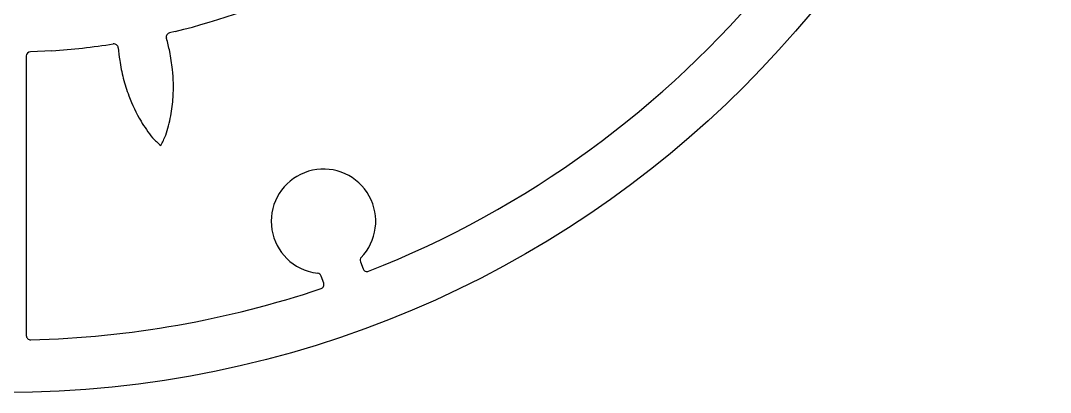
# Model space of a CAD drawing. Header units: millimetres. Extents: x -61 to 61, y -61 to 61.
# Drawn here: x 0.9 to 60.7, y -60.7 to -39.1 of the extents above; entities that cross this region are included whole.
import ezdxf

# ---------------------------------------------------------------- set-up
doc = ezdxf.new("R2010")
doc.units = ezdxf.units.MM
doc.layers.add('CUT_INNER', color=6, linetype='Continuous')
doc.layers.add('CUT_OUTER', color=1, linetype='Continuous')

msp = doc.modelspace()

# ---------------------------------------------------------------- linework, layer by layer
at = {"layer": 'CUT_INNER'}
for points in [[(9.8749, -39.7734), (9.5471, -39.8474)], [(1.215, -41.1971), (1.215, -57.4437)], [(2.6974, -40.8921), (1.4539, -40.9473)], [(20.6394, -53.1539), (20.7887, -53.5639)], [(20.8361, -52.7383), (20.6891, -52.9005)], [(18.5051, -54.3949), (18.3564, -53.9861)]]:
    msp.add_lwpolyline(points, dxfattribs=at)
for centre, radius, start, end in [((0.0002, -0.0001), 57.7123, 291.461464, 349.457438), ((0.0006, -0.0013), 40.9795, 283.943019, 306.825192), ((9.6021, -40.0913), 0.25, 102.711864, 195.267255), ((0.037, -0.419), 40.5604, 273.760754, 278.843784), ((6.306, -40.745), 0.25, 5.071728, 97.627119), ((0.1675, -42.805), 9.5671, 11.251829, 16.067398), ((1.465, -41.1971), 0.25, 92.542373, 180), ((15.3699, -40.043), 8.8411, 184.410852, 189.184335), ((-0.938, -43.0934), 10.7079, 5.952167, 11.611304), ((17.2343, -39.8335), 10.7154, 188.698919, 194.350057), ((16.3673, -40.0516), 9.8214, 194.371211, 200.627859), ((0.0896, -42.9905), 9.6752, 356.464228, 5.97714), ((15.9098, -40.23), 9.3304, 200.592388, 210.656226), ((0.5004, -43.0157), 9.2635, 349.619312, 356.462925), ((2.2044, -43.3564), 7.5261, 340.999325, 349.833033), ((14.378, -41.1691), 7.5339, 210.451689, 219.337347), ((13.3403, -41.3443), 6.6408, 223.847921, 229.517181), ((2.2219, -42.6582), 7.7655, 331.232606, 336.080258), ((18.4922, -50.8068), 3.0372, 320.509364, 253.009364), ((20.8743, -53.0684), 0.25, 137.8125, 200), ((18.4556, -50.9515), 2.8882, 252.864088, 264.087639), ((18.1214, -54.0716), 0.25, 20, 81.5625), ((21.0236, -53.4784), 0.25, 200, 291.621094), ((18.2702, -54.4804), 0.25, 288.457031, 20), ((0.0025, -0.0156), 57.6967, 271.459332, 288.541293), ((1.465, -57.4437), 0.25, 180, 271.582031)]:
    msp.add_arc(centre, radius, start, end, dxfattribs=at)
at = {"layer": 'CUT_OUTER'}
msp.add_circle((0, 0), 60.75, dxfattribs=at)

doc.saveas('drawing.dxf')
